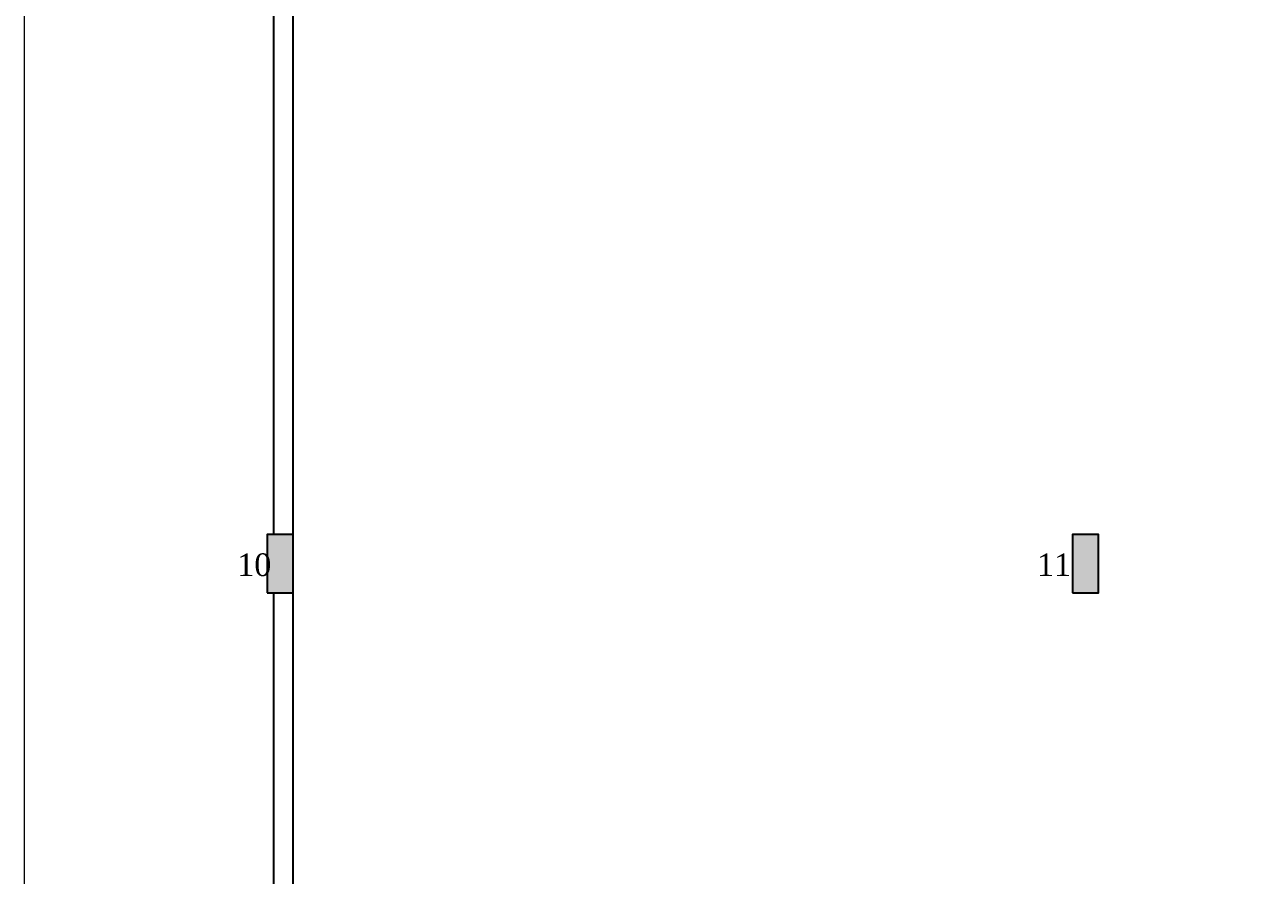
# Model space of a CAD drawing. Extents: x -57174 to 10055, y -18330 to 89882.
# Drawn here: x -42267 to -32882, y 58170 to 64723 of the extents above; entities that cross this region are included whole.
import ezdxf

# ---------------------------------------------------------------- set-up
doc = ezdxf.new("R2010")
doc.units = 0
doc.header["$LTSCALE"] = 50
doc.header["$MEASUREMENT"] = 0
doc.layers.get('Defpoints').update_dxf_attribs({"color": 8, "linetype": 'CONTINUOUS'})
for name, color, linetype in [('COLUMN', 8, 'CONTINUOUS'), ('COLUMN HATCH', 8, 'CONTINUOUS'), ('TEXT', 8, 'CONTINUOUS'), ('WALL', 8, 'CONTINUOUS'), ('XREF-ARCH', 8, 'CONTINUOUS')]:
    doc.layers.add(name, color=color, linetype=linetype)
doc.styles.add('TECHNICBOLD', font='times.ttf', dxfattribs={"height": 10})

# ---------------------------------------------------------------- blocks, each defined once
blk = doc.blocks.new('PLAN')
at = {"layer": 'COLUMN HATCH', "linetype": 'Continuous'}
for points in [[(200, 0), (200, 450), (0, 450), (0, 0)], [(200, 0), (200, 450), (0, 450), (0, 0)], [(6400, 0), (6400, 450), (6200, 450), (6200, 0)], [(6400, 0), (6400, 450), (6200, 450), (6200, 0)]]:
    blk.add_hatch(color=256, dxfattribs=at).paths.add_polyline_path(points)
at = {"layer": 'COLUMN', "linetype": 'Continuous'}
for points in [[(0, 0), (200, 0), (200, 450), (0, 450)], [(0, 0), (200, 0), (200, 450), (0, 450)], [(6200, 0), (6400, 0), (6400, 450), (6200, 450)], [(6200, 0), (6400, 0), (6400, 450), (6200, 450)]]:
    blk.add_lwpolyline(points, close=True, dxfattribs=at)
at = {"layer": 'WALL', "linetype": 'Continuous'}
for p, q in [((200, 3325), (200, 5250)), ((50, 4800), (50, 450)), ((200, -1325), (200, 3325)), ((50, 0), (50, -3150)), ((200, -11625), (200, -1325))]:
    blk.add_line(p, q, dxfattribs=at)
at = {"layer": 'WALL', "lineweight": 0}
blk.add_line((6400, 0), (6400, 325), dxfattribs=at)
at = {"layer": 'TEXT', "lineweight": 0, "char_height": 174.02, "width": 128.479, "attachment_point": 1, "style": 'TECHNICBOLD'}
for s, insert in [('10', (-230.6, 304.2)), ('11', (5925.5, 304.2))]:
    blk.add_mtext(s, dxfattribs=dict(at, insert=insert))

msp = doc.modelspace()

# ---------------------------------------------------------------- linework, layer by layer
at = {"layer": 'Defpoints', "lineweight": 0}
msp.add_lwpolyline([(-42267.2, 89881.6), (10054.8, 89881.6), (10054.8, 47218), (-42267.2, 47218)], close=True, dxfattribs=at)

# ---------------------------------------------------------------- block references
at = {"layer": 'XREF-ARCH', "lineweight": 0}
msp.add_blockref('PLAN', (-40398.6, 60346), dxfattribs=at)

doc.saveas('drawing.dxf')
